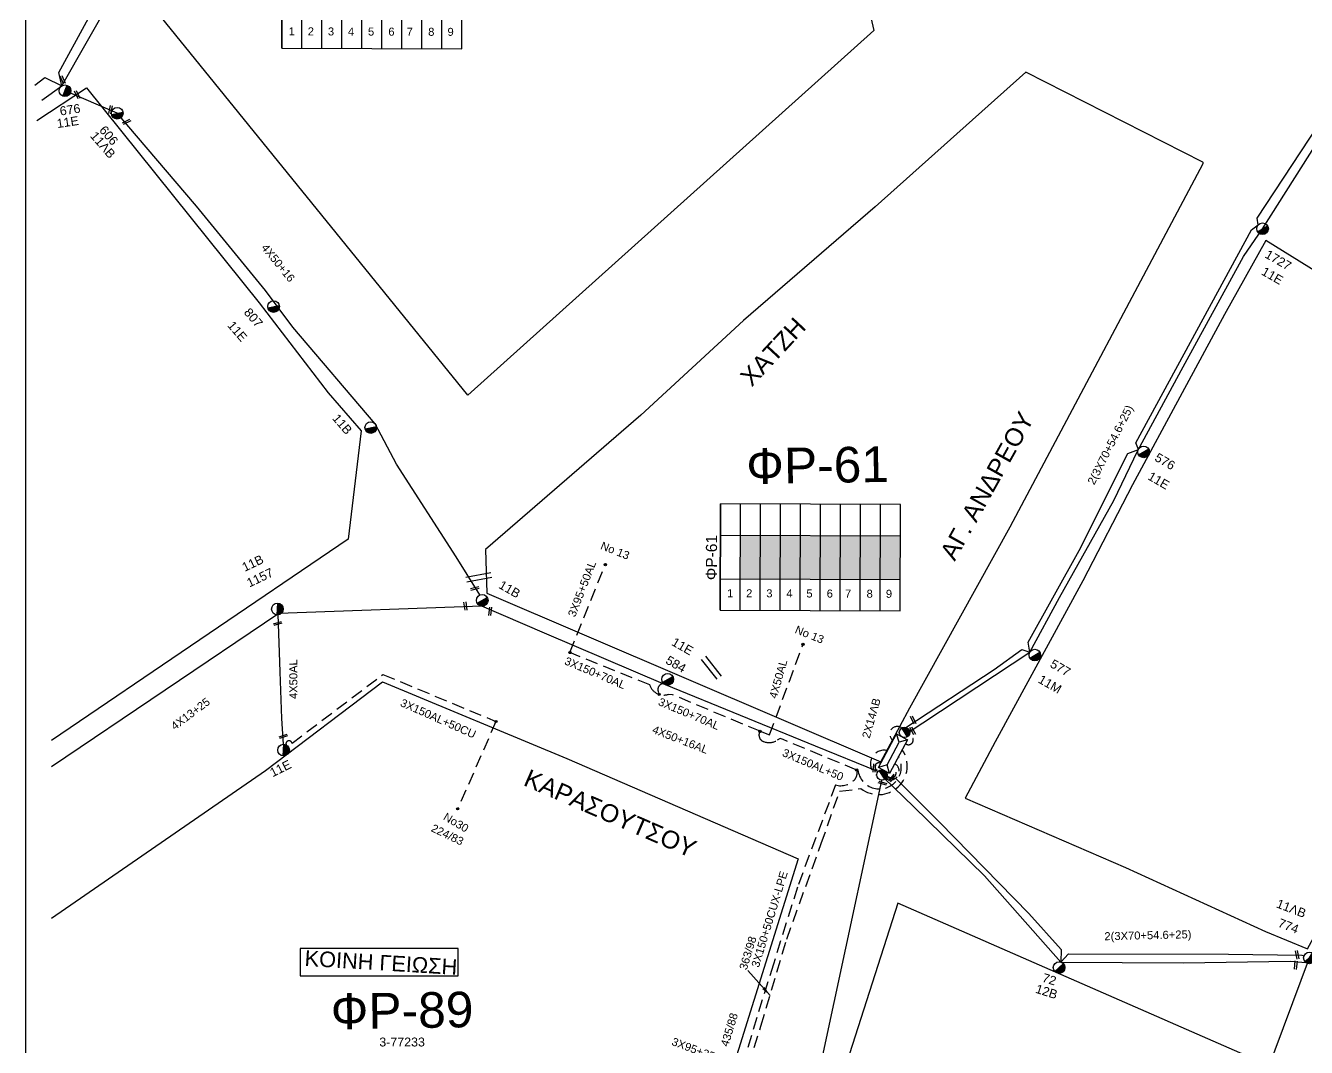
# Model space of a CAD drawing. Header units: millimetres. Extents: x 2662 to 4998, y 438 to 1235.
# Drawn here: x 3912.5 to 4042.7, y 811.2 to 915 of the extents above; entities that cross this region are included whole.
import ezdxf
from ezdxf.enums import TextEntityAlignment as Align

# ---------------------------------------------------------------- set-up
doc = ezdxf.new("R2010")
doc.units = ezdxf.units.MM
doc.linetypes.add('DASHED', pattern=[19.05, 12.7, -6.35])
for name, color, linetype in [('Άγνωστα', 7, 'Continuous'), ('Ασφαλειοκιβώτια Χ.Τ 9 αναχωρήσεων', 7, 'Continuous'), ('Γυμνά εναέρια ΧΤ (3Φ)   4x50CU', 7, 'Continuous'), ('Γυμνά εναέρια ΧΤ και ΦΟΠ (3Φ)   4x50+16AL', 7, 'Continuous'), ('Επιγραφές - Σχήματα', 7, 'Continuous'), ('Καλώδια ΧΤ   3x150+50CU', 7, 'DASHED'), ('Καλώδια ΧΤ   3x150+70AL', 7, 'DASHED'), ('Καλώδια ΧΤ   3x150AL+50CU', 7, 'DASHED'), ('Καλώδια ΧΤ   3x150AL+50XLPE', 7, 'DASHED'), ('Καλώδια ΧΤ   4x50AL', 7, 'DASHED'), ('Μηχανική τομή', 7, 'Continuous'), ('Στύλος ΦΜ', 7, 'Continuous'), ('Στύλος ΦΜ @ 1', 7, 'Continuous'), ('Συνδέσεις', 7, 'Continuous'), ('Συνεστραμμένα ΧΤ   3x70+54.6+25 AL', 7, 'SYN_LINE'), ('Τομή', 7, 'Continuous'), ('Υποσταθμός εναέριος 2 στύλων', 7, 'Continuous'), ('Υποσταθμός πόλεως', 7, 'Continuous'), ('Υπόβαθρο ΔΕΗ', 7, 'Continuous'), ('Υπόγειο καλώδιο Μέσης Τάσης 20KV', 7, 'Continuous')]:
    doc.layers.add(name, color=color, linetype=linetype)
doc.styles.add('arial', font='ARIAL.TTF')
doc.styles.get("Standard").update_dxf_attribs({"font": 'ARIAL.TTF'})
doc.linetypes.add('SYN_LINE', pattern='A,0.5,-0.0001,["/\\/\\/\\/",Standard,S=0.1,R=0,X=0,Y=-0.05],-0.25', length=0.7501)
doc.dimstyles.new('ISO-25', dxfattribs={"dimtxt": 2.5, "dimasz": 2.5, "dimexe": 1.25, "dimexo": 0.625, "dimtad": 1, "dimtxsty": 'Standard', "dimcen": 2.5, "dimadec": 0, "dimazin": 0, "dimtfac": 1, "dimtmove": 0, "dimatfit": 3, "dimfxl": 1, "dimarcsym": 0})

# ---------------------------------------------------------------- blocks, each defined once
blk = doc.blocks.new('ΤΟΜΗ')
at = {"layer": 'Τομή', "ltscale": 40}
for p, q in [((-5.68, 0), (5.68, 0)), ((5.68, -2.33), (-5.68, -2.33))]:
    blk.add_line(p, q, dxfattribs=at)
blk = doc.blocks.new('ΜΗΧΑΝΙΚΗ ΤΟΜΗ')
at = {"layer": 'Μηχανική τομή', "ltscale": 40}
for p, q in [((-1.89, 0.78), (1.89, 0.78)), ((1.89, 0), (-1.89, 0))]:
    blk.add_line(p, q, dxfattribs=at)
blk = doc.blocks.new('ΥΠΑΡΧΩΝ ΤΣΙΜΕΝΤΕΝΙΟΣ ΣΤΥΛΟΣ')
at = {"layer": 'Στύλος ΦΜ'}
blk.add_hatch(color=7, dxfattribs=at).paths.add_polyline_path([(-1.29, -2.28, 0.574793), (2.62, 0, 0.268822), (1.3, 2.27)])
at = {"layer": 'Στύλος ΦΜ', "color": 7}
blk.add_line((-1.29, -2.28), (1.3, 2.27), dxfattribs=at)
blk.add_circle((0, 0), 2.62, dxfattribs=at)
at = {"layer": 'Στύλος ΦΜ', "flags": 4}
for tag, p in [('ΑΡΙΘΜΟΣ', (-4.68, 8.05)), ('ΤΥΠΟΣ', (-4.91, 3.03))]:
    blk.add_attdef(tag, p, '', height=4, dxfattribs=at)
blk = doc.blocks.new('ΥΠΟΣΤΑΘΜΟΣ ΕΝΑΕΡΙΟΣ ΕΠΙ 2 ΣΤΥΛΩΝ')
at = {"layer": 'Υποσταθμός εναέριος 2 στύλων', "linetype": 'Continuous'}
for points in [[(-11.97, -2.11, 0.574793), (-8.45, -0.07, 0.268822), (-9.64, 1.98)], [(9.68, -2.15, 0.574793), (13.19, -0.1, 0.268822), (12.01, 1.95)]]:
    blk.add_hatch(color=256, dxfattribs=at).paths.add_polyline_path(points)
for p, q in [((-11.97, -2.11), (-9.64, 1.98)), ((9.68, -2.15), (12.01, 1.95))]:
    blk.add_line(p, q, dxfattribs=at)
for centre in [(-10.81, -0.07), (10.84, -0.1)]:
    blk.add_circle(centre, 2.36, dxfattribs=at)
at = {"layer": 'Υποσταθμός πόλεως', "linetype": 'Continuous', "ltscale": 40}
blk.add_lwpolyline([(-8.57, 2.82), (8.57, 2.82), (8.57, -2.82), (-8.57, -2.82)], close=True, dxfattribs=at)
for points in [[(-5.75, 0), (-8.57, 2.82)], [(-8.57, -2.82), (-5.75, 0)], [(-5.75, 0), (5.75, 0)], [(5.75, 0), (8.57, 2.82)], [(8.57, -2.82), (5.75, 0)]]:
    blk.add_lwpolyline(points, dxfattribs=at)
at = {"layer": 'Υποσταθμός εναέριος 2 στύλων', "ltscale": 40, "flags": 1}
for tag, p in [('ΜΕΤΑΣΧΗΜΑΤΙΣΜΟΣ', (14.09, 2.51)), ('ΙΣΧΥΣ', (14.07, -0.28)), ('ΑΡΙΘΜΟΣ', (14.19, -3))]:
    blk.add_attdef(tag, p, '', height=1.8, dxfattribs=at)
blk = doc.blocks.new('_ΣΥΝΔΕΣΗ')
at = {"layer": 'Συνδέσεις', "linetype": 'SYN_LINE', "ltscale": 40}
blk.add_hatch(color=256, dxfattribs=at).paths.add_polyline_path([(0.5, -0.01, 1), (-0.5, -0.01, 1)])
at = {"layer": 'Συνδέσεις'}
blk.add_circle((0, -0.01), 0.5, dxfattribs=at)
blk = doc.blocks.new('ΑΣΦΑΛΕΙΟΚΙΒΩΤΙΟ ΥΠΟΣΤΑΘΜΟΥ 9 ΑΝΑΧΩΡΗΣΕΩΝ')
at = {"layer": 'Ασφαλειοκιβώτια Χ.Τ 9 αναχωρήσεων', "ltscale": 40}
for p, q in [((-23.8, 40.36), (24.02, 40.36)), ((-9.72, 40.36), (-9.72, -40.64)), ((9.94, 40.36), (9.94, -40.64)), ((-23.8, 31.36), (24.02, 31.36)), ((-23.8, 22.36), (24.02, 22.36)), ((-23.8, 13.36), (24.02, 13.36)), ((-23.8, 4.36), (24.02, 4.36)), ((-23.8, -4.64), (24.02, -4.64)), ((-23.8, -13.64), (24.02, -13.64)), ((-23.8, -22.64), (24.02, -22.64)), ((-23.8, -31.64), (24.02, -31.64))]:
    blk.add_line(p, q, dxfattribs=at)
at = {"layer": 'Ασφαλειοκιβώτια Χ.Τ 9 αναχωρήσεων'}
blk.add_lwpolyline([(-23.8, -40.64), (24.02, -40.64), (24.02, 40.36), (-23.8, 40.36)], close=True, dxfattribs=at)
for s, p in [('1', (-17.96, 37.24)), ('2', (-17.96, 28.67)), ('3', (-17.96, 19.6)), ('4', (-17.96, 10.58)), ('5', (-17.96, 1.57)), ('6', (-17.96, -7.57)), ('7', (-17.96, -15.81)), ('8', (-17.96, -25.5)), ('9', (-17.96, -34.19))]:
    blk.add_text(s, height=3.6, rotation=270, dxfattribs=at).set_placement(p)
at = {"layer": 'Ασφαλειοκιβώτια Χ.Τ 9 αναχωρήσεων', "ltscale": 40}
for tag, height, p in [('ΟΝΟΜΑ', 5, (-0.16, 44.31)), ('ΚΕΙΜΕΝΟ 1', 2, (17.06, 35.59)), ('ΚΕΙΜΕΝΟ 2', 2, (17.06, 26.88)), ('ΚΕΙΜΕΝΟ 3', 2, (17.06, 17.69)), ('ΚΕΙΜΕΝΟ 4', 2, (17.06, 8.71)), ('ΚΕΙΜΕΝΟ 5', 2, (17.06, -0.13)), ('ΚΕΙΜΕΝΟ 6', 2, (17.06, -9.05)), ('ΚΕΙΜΕΝΟ 7', 2, (17.06, -18.13)), ('ΚΕΙΜΕΝΟ 8', 2, (17.06, -26.85)), ('ΚΕΙΜΕΝΟ 9', 2, (17.06, -35.99)), ('ΣΧ', 2, (-0.1, -42.64))]:
    blk.add_attdef(tag, text='', height=height, dxfattribs=at).set_placement(p, align=Align.MIDDLE_CENTER)

msp = doc.modelspace()

# ---------------------------------------------------------------- hatches: boundary and pattern name
at = {"layer": 'Ασφαλειοκιβώτια Χ.Τ 9 αναχωρήσεων'}
h = msp.add_hatch(color=85, dxfattribs=at)
h.dxf.hatch_style = 1
h.paths.add_polyline_path([(3985.13, 863.21), (3985.11, 858.77), (3987.14, 858.77), (3987.16, 863.21)])
h = msp.add_hatch(color=2, dxfattribs=at)
h.dxf.hatch_style = 1
h.paths.add_polyline_path([(3987.16, 863.21), (3987.14, 858.77), (3989.18, 858.76), (3989.19, 863.2)])
h = msp.add_hatch(color=133, dxfattribs=at)
h.dxf.hatch_style = 1
h.paths.add_polyline_path([(3989.19, 863.2), (3989.18, 858.76), (3991.21, 858.75), (3991.23, 863.19)])
h = msp.add_hatch(color=30, dxfattribs=at)
h.dxf.hatch_style = 1
h.paths.add_polyline_path([(3991.23, 863.19), (3991.21, 858.75), (3993.25, 858.74), (3993.26, 863.19)])
h = msp.add_hatch(color=6, dxfattribs=at)
h.dxf.hatch_style = 1
h.paths.add_polyline_path([(3993.26, 863.19), (3993.25, 858.74), (3995.28, 858.74), (3995.3, 863.18)])
h = msp.add_hatch(color=173, dxfattribs=at)
h.dxf.hatch_style = 1
h.paths.add_polyline_path([(3995.3, 863.18), (3995.28, 858.74), (3997.31, 858.73), (3997.33, 863.17)])
h = msp.add_hatch(color=1, dxfattribs=at)
h.dxf.hatch_style = 1
h.paths.add_polyline_path([(3997.33, 863.17), (3997.31, 858.73), (3999.35, 858.72), (3999.36, 863.16)])
h = msp.add_hatch(color=62, dxfattribs=at)
h.dxf.hatch_style = 1
h.paths.add_polyline_path([(3999.36, 863.16), (3999.35, 858.72), (4001.38, 858.72), (4001.4, 863.16)])

# ---------------------------------------------------------------- linework, layer by layer
at = {"layer": 'Άγνωστα', "color": 6, "linetype": 'DASHED', "ltscale": 0.1}
msp.add_lwpolyline([(3967.82, 851.29), (3971.42, 860.23)], dxfattribs=at)
at = {"layer": 'Άγνωστα', "color": 133, "linetype": 'SYN_LINE', "ltscale": 10}
msp.add_lwpolyline([(3999.47, 838.3), (3989.78, 793.17)], dxfattribs=at)
at = {"layer": 'Γυμνά εναέρια ΧΤ (3Φ)   4x50CU', "color": 2}
msp.add_lwpolyline([(3938.12, 855.19), (3938.33, 849.32), (3938.49, 844.6), (3938.67, 841.97)], dxfattribs=at)
at = {"layer": 'Γυμνά εναέρια ΧΤ και ΦΟΠ (3Φ)   4x50+16AL', "color": 30, "ltscale": 40}
msp.add_lwpolyline([(4021.71, 756.98), (4029.98, 785.43), (4042.97, 820.26), (4051.63, 835.1), (4063.83, 849.69), (4077.82, 896.81)], dxfattribs=at)
at = {"layer": 'Γυμνά εναέρια ΧΤ και ΦΟΠ (3Φ)   4x50+16AL', "color": 2}
msp.add_lwpolyline([(3999.11, 839.2), (3999.11, 839.2), (3992.78, 841.76), (3977.52, 848.02), (3965.23, 853.25), (3958.87, 856), (3938.24, 855.27), (3915.14, 839.66)], dxfattribs=at)
at = {"layer": 'Επιγραφές - Σχήματα'}
msp.add_lwpolyline([(4901.44, 1215.67), (4901.44, 1215.67), (3912.5, 1215.67), (3912.5, 717.65), (4901.44, 717.58)], dxfattribs=at)
at = {"layer": 'Επιγραφές - Σχήματα', "color": 190}
msp.add_lwpolyline([(3940.4, 818.43), (3956.45, 818.43), (3956.45, 821.22), (3940.4, 821.22)], close=True, dxfattribs=at)
at = {"layer": 'Καλώδια ΧΤ   3x150+50CU', "color": 2, "linetype": 'DASHED', "ltscale": 0.1}
msp.add_lwpolyline([(3938.98, 841.9, -1.109149), (3939.57, 842.07), (3948.81, 849.07), (3960.3, 844.28), (3956.45, 835.51)], format="xyb", dxfattribs=at)
at = {"layer": 'Καλώδια ΧΤ   3x150+50CU', "color": 85, "linetype": 'DASHED', "ltscale": 0.1}
msp.add_arc((4002.22, 842.4), 0.482, 229.667, 84.9692, dxfattribs=at)
at = {"layer": 'Καλώδια ΧΤ   3x150+50CU', "color": 133, "linetype": 'DASHED', "ltscale": 0.1}
msp.add_arc((3999.72, 839.99), 1.37, 74.3758, 237.8771, dxfattribs=at)
at = {"layer": 'Καλώδια ΧΤ   3x150+70AL', "color": 6, "linetype": 'DASHED', "ltscale": 0.1}
msp.add_lwpolyline([(3987.14, 843.29), (3978.23, 847), (3977.79, 847.04, -0.415807), (3975.92, 848), (3967.82, 851.29)], format="xyb", dxfattribs=at)
msp.add_arc((3977.36, 847.53), 0.607, 90.9001, 217.7322, dxfattribs=at)
at = {"layer": 'Καλώδια ΧΤ   3x150AL+50CU', "color": 1, "linetype": 'DASHED', "ltscale": 0.1}
msp.add_arc((4001.08, 843), 0.767, 53.7492, 231.944, dxfattribs=at)
at = {"layer": 'Καλώδια ΧΤ   3x150AL+50XLPE', "color": 6, "linetype": 'DASHED', "ltscale": 0.1}
for points in [[(3996.96, 839.35, 0.143314), (3996.96, 839.35), (3989.47, 842.45), (3989.19, 842.57), (3988.87, 842.37, -0.227569), (3987.49, 842.24, -0.481094), (3987.14, 843.29)], [(3996.96, 839.35), (3996.99, 839.13, -0.204322), (3996.79, 838.44, -0.305513), (3994.81, 837.84), (3990.93, 827.46), (3988.49, 819.64), (3986.8, 814.21), (3984.81, 807.48), (3984.18, 806.96), (3982.11, 800.33)]]:
    msp.add_lwpolyline(points, format="xyb", dxfattribs=at)
at = {"layer": 'Καλώδια ΧΤ   3x150AL+50XLPE', "color": 62, "linetype": 'DASHED', "ltscale": 0.1}
msp.add_lwpolyline([(3983.12, 800.01), (3983.69, 802.06), (3987.23, 813.34), (3989.84, 822.16), (3993.35, 831.88), (3995.22, 837.19), (3997.39, 837.47), (3997.39, 837.47, 0.857109), (4001.58, 841.42)], format="xyb", dxfattribs=at)
at = {"layer": 'Καλώδια ΧΤ   3x150AL+50XLPE', "color": 6, "linetype": 'DASHED', "ltscale": 0.1}
msp.add_arc((3999.27, 839.65), 2.22, 187.939, 28.9128, dxfattribs=at)
at = {"layer": 'Καλώδια ΧΤ   3x150AL+50XLPE', "color": 2, "linetype": 'DASHED', "ltscale": 0.1}
msp.add_arc((3999.2, 839.69), 0.392, 59.1314, 274.3185, dxfattribs=at)
at = {"layer": 'Καλώδια ΧΤ   3x150AL+50XLPE', "color": 30, "linetype": 'DASHED', "ltscale": 0.1}
msp.add_arc((4000.39, 839.23), 0.884, 237.1141, 60.0329, dxfattribs=at)
at = {"layer": 'Καλώδια ΧΤ   3x150AL+50XLPE', "color": 173, "linetype": 'DASHED', "ltscale": 0.1}
msp.add_arc((4000.43, 839.14), 0.548, 224.8702, 67.3291, dxfattribs=at)
at = {"layer": 'Καλώδια ΧΤ   4x50AL', "color": 6, "linetype": 'DASHED', "ltscale": 0.1}
msp.add_lwpolyline([(3987.14, 843.29), (3988.11, 842.93), (3991.49, 852.11)], dxfattribs=at)
at = {"layer": 'Συνεστραμμένα ΧΤ   3x70+54.6+25 AL', "color": 85, "linetype": 'SYN_LINE', "ltscale": 10}
msp.add_lwpolyline([(4001.89, 842.97), (4014.55, 851.32), (4017.57, 856.87), (4023.08, 866.74), (4025.54, 871.8), (4030.15, 880.3), (4036.25, 891.54), (4038.2, 894.35), (4046.28, 907.12), (4049.82, 912.25), (4061.15, 930.32), (4074.26, 948.17), (4082.98, 959.78), (4086.25, 964.42), (4098.06, 986.17), (4100.7, 991.38), (4111.55, 1010.6), (4113.48, 1014.09)], dxfattribs=at)
at = {"layer": 'Συνεστραμμένα ΧΤ   3x70+54.6+25 AL', "color": 6, "linetype": 'SYN_LINE', "ltscale": 10}
msp.add_lwpolyline([(3914.15, 907.42), (3916.17, 908.86), (3926.21, 926.48), (3932.17, 936.57), (3936.36, 944.37)], dxfattribs=at)
at = {"layer": 'Συνεστραμμένα ΧΤ   3x70+54.6+25 AL', "color": 30, "linetype": 'SYN_LINE', "ltscale": 10}
msp.add_lwpolyline([(3913.42, 908.94), (3914.44, 909.7), (3916.17, 908.86), (3915.87, 910.23), (3921.49, 920.56), (3926.47, 929.38), (3930.6, 936.24, -0.362465), (3930.6, 936.24, 0.025907), (3930.6, 936.24)], format="xyb", dxfattribs=at)
at = {"layer": 'Συνεστραμμένα ΧΤ   3x70+54.6+25 AL', "color": 1, "linetype": 'SYN_LINE', "ltscale": 10}
msp.add_lwpolyline([(4001.96, 843.68), (4001.96, 843.68), (4010.93, 849.57), (4013.74, 851.6), (4014.55, 851.32), (4014.37, 852.35), (4014.37, 852.35), (4019.57, 861.67), (4024.5, 871.5), (4025.58, 871.92), (4025.31, 872.61), (4037.07, 894.25), (4037.77, 894.75), (4037.64, 895.42), (4048.28, 911.57), (4048.28, 911.57), (4048.6, 912.06), (4049.31, 912.55)], dxfattribs=at)
at = {"layer": 'Συνεστραμμένα ΧΤ   3x70+54.6+25 AL', "color": 173, "linetype": 'SYN_LINE', "ltscale": 10}
msp.add_lwpolyline([(3999.7, 838.57), (4000.95, 838.5), (4005.39, 834.01), (4014.45, 824.78), (4017.75, 821.13), (4017.7, 819.84), (4018.47, 820.67), (4018.47, 820.67), (4034.74, 820.64), (4042.2, 820.55), (4042.42, 820.47)], dxfattribs=at)
at = {"layer": 'Συνεστραμμένα ΧΤ   3x70+54.6+25 AL', "color": 30, "linetype": 'SYN_LINE', "ltscale": 10}
msp.add_lwpolyline([(3999.7, 838.57), (4002.75, 835.62), (4009.96, 828.6), (4017.7, 819.84), (4030.17, 819.77), (4041.01, 819.94), (4042.6, 819.8)], dxfattribs=at)
at = {"layer": 'Υπόβαθρο ΔΕΗ'}
for points in [[(3939.43, 948.31), (3997.71, 918.8), (3998.69, 914.49), (3957.44, 877.44), (3924.26, 918.34), (3939.43, 948.31)], [(3913.65, 905.34), (3918.68, 908.67), (3936.22, 886.82), (3943.25, 877.69), (3946.59, 873.81), (3945.29, 862.8), (3915.14, 842.34)], [(4007.99, 836.5), (4024.28, 829.46), (4038.51, 822.94), (4042.78, 821.2), (4045.63, 826.4), (4051.2, 837.36), (4055.74, 845.92), (4056.62, 859.73), (4057.38, 871.76), (4057.98, 881.09), (4038.55, 893.15), (4034.35, 885.62), (4030.04, 877.66), (4024.99, 868.34), (4019.95, 858.58), (4011.03, 842.2), (4007.99, 836.5)], [(3915.14, 824.31), (3936.86, 839.29), (3948.77, 848.31), (3967.49, 840.51), (3991, 830.32), (3983.4, 805.99), (3980.32, 796.54), (3968.8, 800.65), (3958.44, 793.36), (3945.29, 784.02), (3927.84, 771.67), (3912.93, 761.31)], [(3990.14, 793.04), (4006.88, 783), (4015.73, 777.51), (4023.91, 772.49), (4026.63, 779.76), (4030.25, 790.28), (4033.63, 799.12), (4035.99, 805.86), (4037.51, 809.92), (4001.15, 825.83), (3994.77, 805.98), (3990.14, 793.04)]]:
    msp.add_lwpolyline(points, dxfattribs=at)
msp.add_lwpolyline([(3959.25, 861.75), (3959.38, 857.33), (3999.42, 840.17), (4002.34, 845.67), (4012.54, 864.05), (4032.16, 900.96, 0.429146), (4032.12, 901.1), (4014.16, 910.26), (3998.84, 896.57), (3985.46, 885.02), (3975.01, 875.4), (3959.25, 861.75)], format="xyb", dxfattribs=at)
at = {"layer": 'Υπόγειο καλώδιο Μέσης Τάσης 20KV', "color": 6}
msp.add_lwpolyline([(3958.66, 857.14), (3956.25, 861), (3950.19, 870.42), (3948.01, 874.54), (3939.65, 884.35), (3936.87, 888.07), (3929.88, 896.63), (3921.81, 906.08), (3916.51, 908.37)], dxfattribs=at)

# ---------------------------------------------------------------- block references
at = {"layer": 'Ασφαλειοκιβώτια Χ.Τ 9 αναχωρήσεων', "xscale": 0.2259914949150556, "yscale": 0.2259914949150556, "zscale": 0.2259914949150556, "rotation": 89.79863056021844}
msp.add_blockref('ΑΣΦΑΛΕΙΟΚΙΒΩΤΙΟ ΥΠΟΣΤΑΘΜΟΥ 9 ΑΝΑΧΩΡΗΣΕΩΝ', (3947.66, 918.03), dxfattribs=at)
msp.add_blockref('ΑΣΦΑΛΕΙΟΚΙΒΩΤΙΟ ΥΠΟΣΤΑΘΜΟΥ 9 ΑΝΑΧΩΡΗΣΕΩΝ', (3992.21, 860.94), dxfattribs=at).add_auto_attribs({'ΟΝΟΜΑ': 'ΦΡ-61'})
at = {"layer": 'Μηχανική τομή'}
for p, xscale, yscale, zscale, rotation in [((3916.19, 909.45), 0.2259914949150549, 0.2259914949150549, 0.2259914949150549, 292.6221254827801), ((3917.82, 908.01), 0.2259914949150549, 0.2259914949150549, 0.2259914949150549, 114.3662074550476), ((3921.04, 906.46), 0.2259914949150549, 0.2259914949150549, 0.2259914949150549, 260.1950355415545), ((3922.72, 905.29), 0.2259914949150549, 0.2259914949150549, 0.2259914949150549, 206.2070485297916), ((3958.17, 857.71), 0.2259914949150551, 0.2259914949150551, 0.2259914949150551, 13.70554454184841), ((3957.11, 856), 0.2259914949150552, 0.2259914949150552, 0.2259914949150552, 278.2569295009708), ((3959.62, 855.49), 0.2259914949150551, 0.2259914949150551, 0.2259914949150551, 261.6988328822611), ((3938.09, 854.32), 0.2259914949150552, 0.2259914949150552, 0.2259914949150552, 197.8612217590752), ((4002.61, 844.4), 0.2259914949150552, 0.2259914949150552, 0.2259914949150552, 295.7285926079482), ((4002.57, 843.29), 0.2259914949150552, 0.2259914949150552, 0.2259914949150552, 299.2547567143812), ((3938.66, 842.87), 0.2259914949150552, 0.2259914949150552, 0.2259914949150552, 197.8612217590752), ((3998.66, 839.56), 0.2259914949150552, 0.2259914949150552, 0.2259914949150552, 265.1009922569275), ((3999.56, 837.94), 0.2259914949150552, 0.2259914949150552, 0.2259914949150552, 344.7342667836267), ((4000.63, 838.5), 0.2259914949150552, 0.2259914949150552, 0.2259914949150552, 52.58274764778991), ((4041.63, 820.56), 0.2259914949150551, 0.2259914949150551, 0.2259914949150551, 281.0639621474647), ((4041.49, 819.54), 0.2259914949150551, 0.2259914949150551, 0.2259914949150551, 264.6912378047723)]:
    msp.add_blockref('ΜΗΧΑΝΙΚΗ ΤΟΜΗ', p, dxfattribs=dict(at, xscale=xscale, yscale=yscale, zscale=zscale, rotation=rotation))
at = {"layer": 'Στύλος ΦΜ @ 1', "ltscale": 40}
ref = msp.add_blockref('ΥΠΑΡΧΩΝ ΤΣΙΜΕΝΤΕΝΙΟΣ ΣΤΥΛΟΣ', (3916.5, 908.37), dxfattribs=dict(at, xscale=0.2259914949150554, yscale=0.2259914949150554, zscale=0.2259914949150554, rotation=8.6009593432947))
ref.add_attrib('ΤΥΠΟΣ', '676', (3916.04, 905.84), dxfattribs={"layer": 'Στύλος ΦΜ', "height": 0.904, "rotation": 8.601, "flags": 4})
ref.add_attrib('ΑΡΙΘΜΟΣ', '11E', (3915.73, 904.57), dxfattribs={"layer": 'Στύλος ΦΜ', "height": 0.904, "rotation": 8.601, "flags": 4})
ref = msp.add_blockref('ΥΠΑΡΧΩΝ ΤΣΙΜΕΝΤΕΝΙΟΣ ΣΤΥΛΟΣ', (3921.81, 906.08), dxfattribs=dict(at, xscale=0.2259914949150554, yscale=0.2259914949150554, zscale=0.2259914949150554, rotation=310.7422488932054))
ref.add_attrib('ΤΥΠΟΣ', '606', (3919.92, 904.33), dxfattribs={"layer": 'Στύλος ΦΜ', "height": 0.904, "rotation": 310.7422, "flags": 4})
ref.add_attrib('ΑΡΙΘΜΟΣ', '11ΛΒ', (3919, 903.74), dxfattribs={"layer": 'Στύλος ΦΜ', "height": 0.904, "rotation": 310.7422, "flags": 4})
ref = msp.add_blockref('ΥΠΑΡΧΩΝ ΤΣΙΜΕΝΤΕΝΙΟΣ ΣΤΥΛΟΣ', (4038.2, 894.35), dxfattribs=dict(at, xscale=0.2259914949150554, yscale=0.2259914949150554, zscale=0.2259914949150554, rotation=330.1380714482834))
ref.add_attrib('ΤΥΠΟΣ', '1727', (4038.36, 891.47), dxfattribs={"layer": 'Στύλος ΦΜ', "height": 0.904, "rotation": 330.1381, "flags": 4})
ref.add_attrib('ΑΡΙΘΜΟΣ', '11E', (4038, 889.74), dxfattribs={"layer": 'Στύλος ΦΜ', "height": 0.904, "rotation": 330.1381, "flags": 4})
ref = msp.add_blockref('ΥΠΑΡΧΩΝ ΤΣΙΜΕΝΤΕΝΙΟΣ ΣΤΥΛΟΣ', (3937.7, 886.44), dxfattribs=dict(at, xscale=0.2259914949150554, yscale=0.2259914949150554, zscale=0.2259914949150554, rotation=310.7422488932054))
ref.add_attrib('ΤΥΠΟΣ', '807', (3934.62, 885.81), dxfattribs={"layer": 'Στύλος ΦΜ', "height": 0.904, "rotation": 310.7422, "flags": 4})
ref.add_attrib('ΑΡΙΘΜΟΣ', '11E', (3932.95, 884.49), dxfattribs={"layer": 'Στύλος ΦΜ', "height": 0.904, "rotation": 310.7422, "flags": 4})
ref = msp.add_blockref('ΥΠΑΡΧΩΝ ΤΣΙΜΕΝΤΕΝΙΟΣ ΣΤΥΛΟΣ', (3947.57, 874.14), dxfattribs=dict(at, xscale=0.2259914949150553, yscale=0.2259914949150553, zscale=0.2259914949150553, rotation=310.7422488932054))
ref.add_attrib('ΑΡΙΘΜΟΣ', '11Β', (3943.61, 875.05), dxfattribs={"layer": 'Στύλος ΦΜ', "height": 0.904, "rotation": 310.7422, "flags": 4})
ref = msp.add_blockref('ΥΠΑΡΧΩΝ ΤΣΙΜΕΝΤΕΝΙΟΣ ΣΤΥΛΟΣ', (4026.12, 871.67), dxfattribs=dict(at, xscale=0.2259914949150554, yscale=0.2259914949150554, zscale=0.2259914949150554, rotation=330.1380714482834))
ref.add_attrib('ΤΥΠΟΣ', '576', (4027.15, 870.84), dxfattribs={"layer": 'Στύλος ΦΜ', "height": 0.904, "rotation": 330.1381, "flags": 4})
ref.add_attrib('ΑΡΙΘΜΟΣ', '11E', (4026.45, 868.93), dxfattribs={"layer": 'Στύλος ΦΜ', "height": 0.904, "rotation": 330.1381, "flags": 4})
ref = msp.add_blockref('ΥΠΑΡΧΩΝ ΤΣΙΜΕΝΤΕΝΙΟΣ ΣΤΥΛΟΣ', (3938.09, 855.71), dxfattribs=dict(at, xscale=0.2259914949150553, yscale=0.2259914949150553, zscale=0.2259914949150553, rotation=25.48039212923086))
ref.add_attrib('ΤΥΠΟΣ', '11B', (3934.76, 859.48), dxfattribs={"layer": 'Στύλος ΦΜ', "height": 0.904, "rotation": 25.4804, "flags": 4})
ref.add_attrib('ΑΡΙΘΜΟΣ', '1157', (3935.24, 857.89), dxfattribs={"layer": 'Στύλος ΦΜ', "height": 0.904, "rotation": 25.4804, "flags": 4})
ref = msp.add_blockref('ΥΠΑΡΧΩΝ ΤΣΙΜΕΝΤΕΝΙΟΣ ΣΤΥΛΟΣ', (3958.9, 856.59), dxfattribs=dict(at, xscale=0.2259914949150554, yscale=0.2259914949150554, zscale=0.2259914949150554, rotation=330.1380714482834))
ref.add_attrib('ΤΥΠΟΣ', '11B', (3960.49, 857.89), dxfattribs={"layer": 'Στύλος ΦΜ', "height": 0.904, "rotation": 330.1381, "flags": 4})
ref = msp.add_blockref('ΥΠΑΡΧΩΝ ΤΣΙΜΕΝΤΕΝΙΟΣ ΣΤΥΛΟΣ', (3977.75, 848.57), dxfattribs=dict(at, xscale=0.2259914949150554, yscale=0.2259914949150554, zscale=0.2259914949150554, rotation=330.1380714482834))
ref.add_attrib('ΤΥΠΟΣ', '11E', (3978.06, 852.09), dxfattribs={"layer": 'Στύλος ΦΜ', "height": 0.904, "rotation": 330.1381, "flags": 4})
ref.add_attrib('ΑΡΙΘΜΟΣ', '584', (3977.45, 850.24), dxfattribs={"layer": 'Στύλος ΦΜ', "height": 0.904, "rotation": 330.1381, "flags": 4})
ref = msp.add_blockref('ΥΠΑΡΧΩΝ ΤΣΙΜΕΝΤΕΝΙΟΣ ΣΤΥΛΟΣ', (4015.06, 851.03), dxfattribs=dict(at, xscale=0.2259914949150554, yscale=0.2259914949150554, zscale=0.2259914949150554, rotation=330.1380714482834))
ref.add_attrib('ΤΥΠΟΣ', '577', (4016.52, 849.87), dxfattribs={"layer": 'Στύλος ΦΜ', "height": 0.904, "rotation": 330.1381, "flags": 4})
ref.add_attrib('ΑΡΙΘΜΟΣ', '11M', (4015.31, 848.29), dxfattribs={"layer": 'Στύλος ΦΜ', "height": 0.904, "rotation": 330.1381, "flags": 4})
ref = msp.add_blockref('ΥΠΑΡΧΩΝ ΤΣΙΜΕΝΤΕΝΙΟΣ ΣΤΥΛΟΣ', (3938.71, 841.38), dxfattribs=dict(at, xscale=0.2259914949150554, yscale=0.2259914949150554, zscale=0.2259914949150554, rotation=26.61946740817182))
ref.add_attrib('ΤΥΠΟΣ', '11E', (3937.6, 838.61), dxfattribs={"layer": 'Στύλος ΦΜ', "height": 0.904, "rotation": 26.6195, "flags": 4})
ref = msp.add_blockref('ΥΠΑΡΧΩΝ ΤΣΙΜΕΝΤΕΝΙΟΣ ΣΤΥΛΟΣ', (4042.97, 820.26), dxfattribs=dict(at, xscale=0.2259914949150553, yscale=0.2259914949150553, zscale=0.2259914949150553, rotation=339.0562755222887))
ref.add_attrib('ΤΥΠΟΣ', '774', (4039.69, 823.46), dxfattribs={"layer": 'Στύλος ΦΜ', "height": 0.904, "rotation": 339.0563, "flags": 4})
ref.add_attrib('ΑΡΙΘΜΟΣ', '11ΛΒ', (4039.52, 825.42), dxfattribs={"layer": 'Στύλος ΦΜ', "height": 0.904, "rotation": 339.0563, "flags": 4})
ref = msp.add_blockref('ΥΠΑΡΧΩΝ ΤΣΙΜΕΝΤΕΝΙΟΣ ΣΤΥΛΟΣ', (4017.53, 819.28), dxfattribs=dict(at, xscale=0.2259914949150553, yscale=0.2259914949150553, zscale=0.2259914949150553, rotation=342.5783735690665))
ref.add_attrib('ΤΥΠΟΣ', '12B', (4015.05, 816.74), dxfattribs={"layer": 'Στύλος ΦΜ', "height": 0.904, "rotation": 342.5784, "flags": 4})
ref.add_attrib('ΑΡΙΘΜΟΣ', '72', (4015.73, 817.87), dxfattribs={"layer": 'Στύλος ΦΜ', "height": 0.904, "rotation": 342.5784, "flags": 4})
at = {"layer": 'Συνδέσεις', "xscale": 0.2259914949150555, "yscale": 0.2259914949150555, "zscale": 0.2259914949150555}
for p in [(3971.42, 860.23), (3967.82, 851.29), (3991.49, 852.12), (3976.88, 847.04), (3960.3, 844.28), (3987.14, 843.29), (3996.96, 839.35), (3956.4, 835.41)]:
    msp.add_blockref('_ΣΥΝΔΕΣΗ', p, dxfattribs=at)
at = {"layer": 'Τομή'}
for p, xscale, yscale, zscale, rotation in [((3958.61, 858.67), 0.2259914949150549, 0.2259914949150549, 0.2259914949150549, 191.0481765623088), ((3981.98, 849.58), 0.225991494915055, 0.225991494915055, 0.225991494915055, 128.4983185453708)]:
    msp.add_blockref('ΤΟΜΗ', p, dxfattribs=dict(at, xscale=xscale, yscale=yscale, zscale=zscale, rotation=rotation))
at = {"layer": 'Υποσταθμός εναέριος 2 στύλων', "xscale": 0.2259914949150555, "yscale": 0.2259914949150555, "zscale": 0.2259914949150555, "rotation": 62.07417652575584}
msp.add_blockref('ΥΠΟΣΤΑΘΜΟΣ ΕΝΑΕΡΙΟΣ ΕΠΙ 2 ΣΤΥΛΩΝ', (4000.65, 841.02), dxfattribs=at)

# ---------------------------------------------------------------- texts
at = {"ltscale": 40, "char_height": 3.6159, "width": 19.1112, "attachment_point": 1, "rotation": 0.8451, "style": 'arial'}
for s, insert in [('{\\fArial|b0|i0|c204|p34;Ф}P-61', (3985.7, 872.03)), ('{\\fArial|b0|i0|c204|p34;Ф}P-89', (3943.47, 816.63))]:
    msp.add_mtext(s, dxfattribs=dict(at, insert=insert))
at = {"layer": 'Άγνωστα', "ltscale": 40, "attachment_point": 1, "style": 'arial'}
for s, insert, char_height, width, rotation in [('4X50+16', (3937.03, 892.91), 0.814, 62.5458, 309.2807), ('2(3X70+54.6+25)', (4020.37, 868.63), 0.8136, 62.5458, 63.1723), ('Νο 13', (3971.15, 862.59), 0.814, 62.5458, 338.152), ('3X95+50AL', (3967.58, 855.13), 0.814, 62.5458, 68.7487), ('Νο 13', (3990.91, 854.06), 0.814, 62.5458, 338.152), ('4X13+25', (3927.17, 844.02), 0.814, 62.5458, 36.8715), ('2X14ΛB', (3997.48, 842.72), 0.814, 62.5458, 74.1774), ('3X150AL+50', (3989.63, 841.56), 0.814, 62.5458, 337.0696), ('Νο30', (3955.28, 835.06), 0.814, 62.5458, 329.4111), ('224/83', (3953.98, 833.9), 0.814, 62.5458, 334.3656), ('3X150+50CUX-LPE', (3986.23, 819.46), 0.8136, 62.5458, 73.0667), ('2(3X70+54.6+25)', (4022.12, 822.87), 0.8136, 62.5458, 1.3425), ('363/98', (3985, 819.21), 0.814, 62.5458, 73.0667), ('\\A1;435/88', (3983.11, 811.43), 0.814, 61.9952, 73.0667), ('\\A1;3X95+35', (3978.36, 812.2), 0.8136, 61.9952, 339.4651)]:
    msp.add_mtext(s, dxfattribs=dict(at, insert=insert, char_height=char_height, width=width, rotation=rotation))
at = {"layer": 'Άγνωστα', "insert": (3948.44, 812.17), "char_height": 0.904, "width": 19.0014, "attachment_point": 1}
msp.add_mtext('3-77233', dxfattribs=at)
at = {"layer": 'Γυμνά εναέρια ΧΤ και ΦΟΠ (3Φ)   4x50+16AL', "ltscale": 40, "insert": (3976.4, 843.91), "char_height": 0.814, "width": 62.5458, "attachment_point": 1, "rotation": 338.7059, "style": 'arial'}
msp.add_mtext('4X50+16AL', dxfattribs=at)
at = {"layer": 'Επιγραφές - Σχήματα', "ltscale": 40, "attachment_point": 1, "style": 'arial'}
for s, insert, char_height, width, rotation in [('XATZH', (3984.96, 879.44), 1.808, 19.1112, 47.0052), ('AΓ. ANΔPEOY', (4005.34, 861.38), 1.8079, 34.9795, 60.8334), ('KAPAΣOYTΣOY', (3963.7, 839.5), 1.8079, 19.1112, 336.5083)]:
    msp.add_mtext(s, dxfattribs=dict(at, insert=insert, char_height=char_height, width=width, rotation=rotation))
at = {"layer": 'Επιγραφές - Σχήματα', "color": 190, "insert": (3940.91, 821.04), "char_height": 1.5819, "width": 15.8787, "attachment_point": 1, "rotation": 356.5763}
msp.add_mtext('KOINH ΓΕΙΩΣΗ', dxfattribs=at)
at = {"layer": 'Καλώδια ΧΤ   3x150+50CU', "ltscale": 40, "insert": (3950.83, 846.63), "char_height": 0.8136, "width": 62.5458, "attachment_point": 1, "rotation": 336.0614, "style": 'arial'}
msp.add_mtext('3X150AL+50CU', dxfattribs=at)
at = {"layer": 'Καλώδια ΧΤ   3x150+70AL', "ltscale": 40, "char_height": 0.814, "width": 62.5458, "attachment_point": 1, "rotation": 337.0696, "style": 'arial'}
for insert in [(3967.5, 850.88), (3977.03, 846.73)]:
    msp.add_mtext('3X150+70AL', dxfattribs=dict(at, insert=insert))
at = {"layer": 'Καλώδια ΧΤ   4x50AL', "ltscale": 40, "char_height": 0.814, "width": 62.5458, "attachment_point": 1, "style": 'arial'}
for insert, rotation in [((3939.31, 846.56), 90.2912), ((3988.04, 846.77), 74.1774)]:
    msp.add_mtext('4X50AL', dxfattribs=dict(at, insert=insert, rotation=rotation))

# ---------------------------------------------------------------- leaders
at = {"layer": 'Επιγραφές - Σχήματα', "ltscale": 40}
msp.add_leader([(3988.15, 816.45), (3985.9, 819)], dimstyle='ISO-25', override={"dimasz": 1, "dimtad": 0}, dxfattribs=at)

doc.saveas('drawing.dxf')
